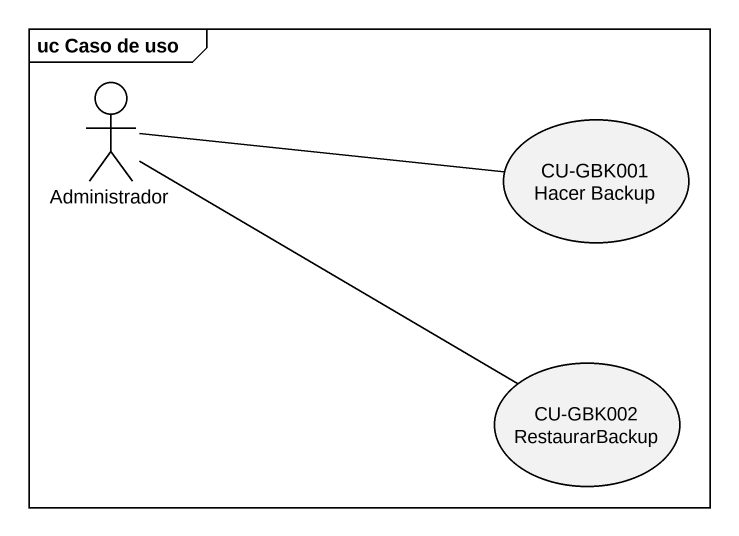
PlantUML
@startuml
mainframe uc Caso de uso
actor Administrador
usecase "CU-GBK001 Hacer Backup" as CU_GBK001_Hacer_Backup
usecase "CU-GBK002 RestaurarBackup" as CU_GBK002_RestaurarBackup
Administrador -right- CU_GBK001_Hacer_Backup
Administrador -right- CU_GBK002_RestaurarBackup
@enduml
